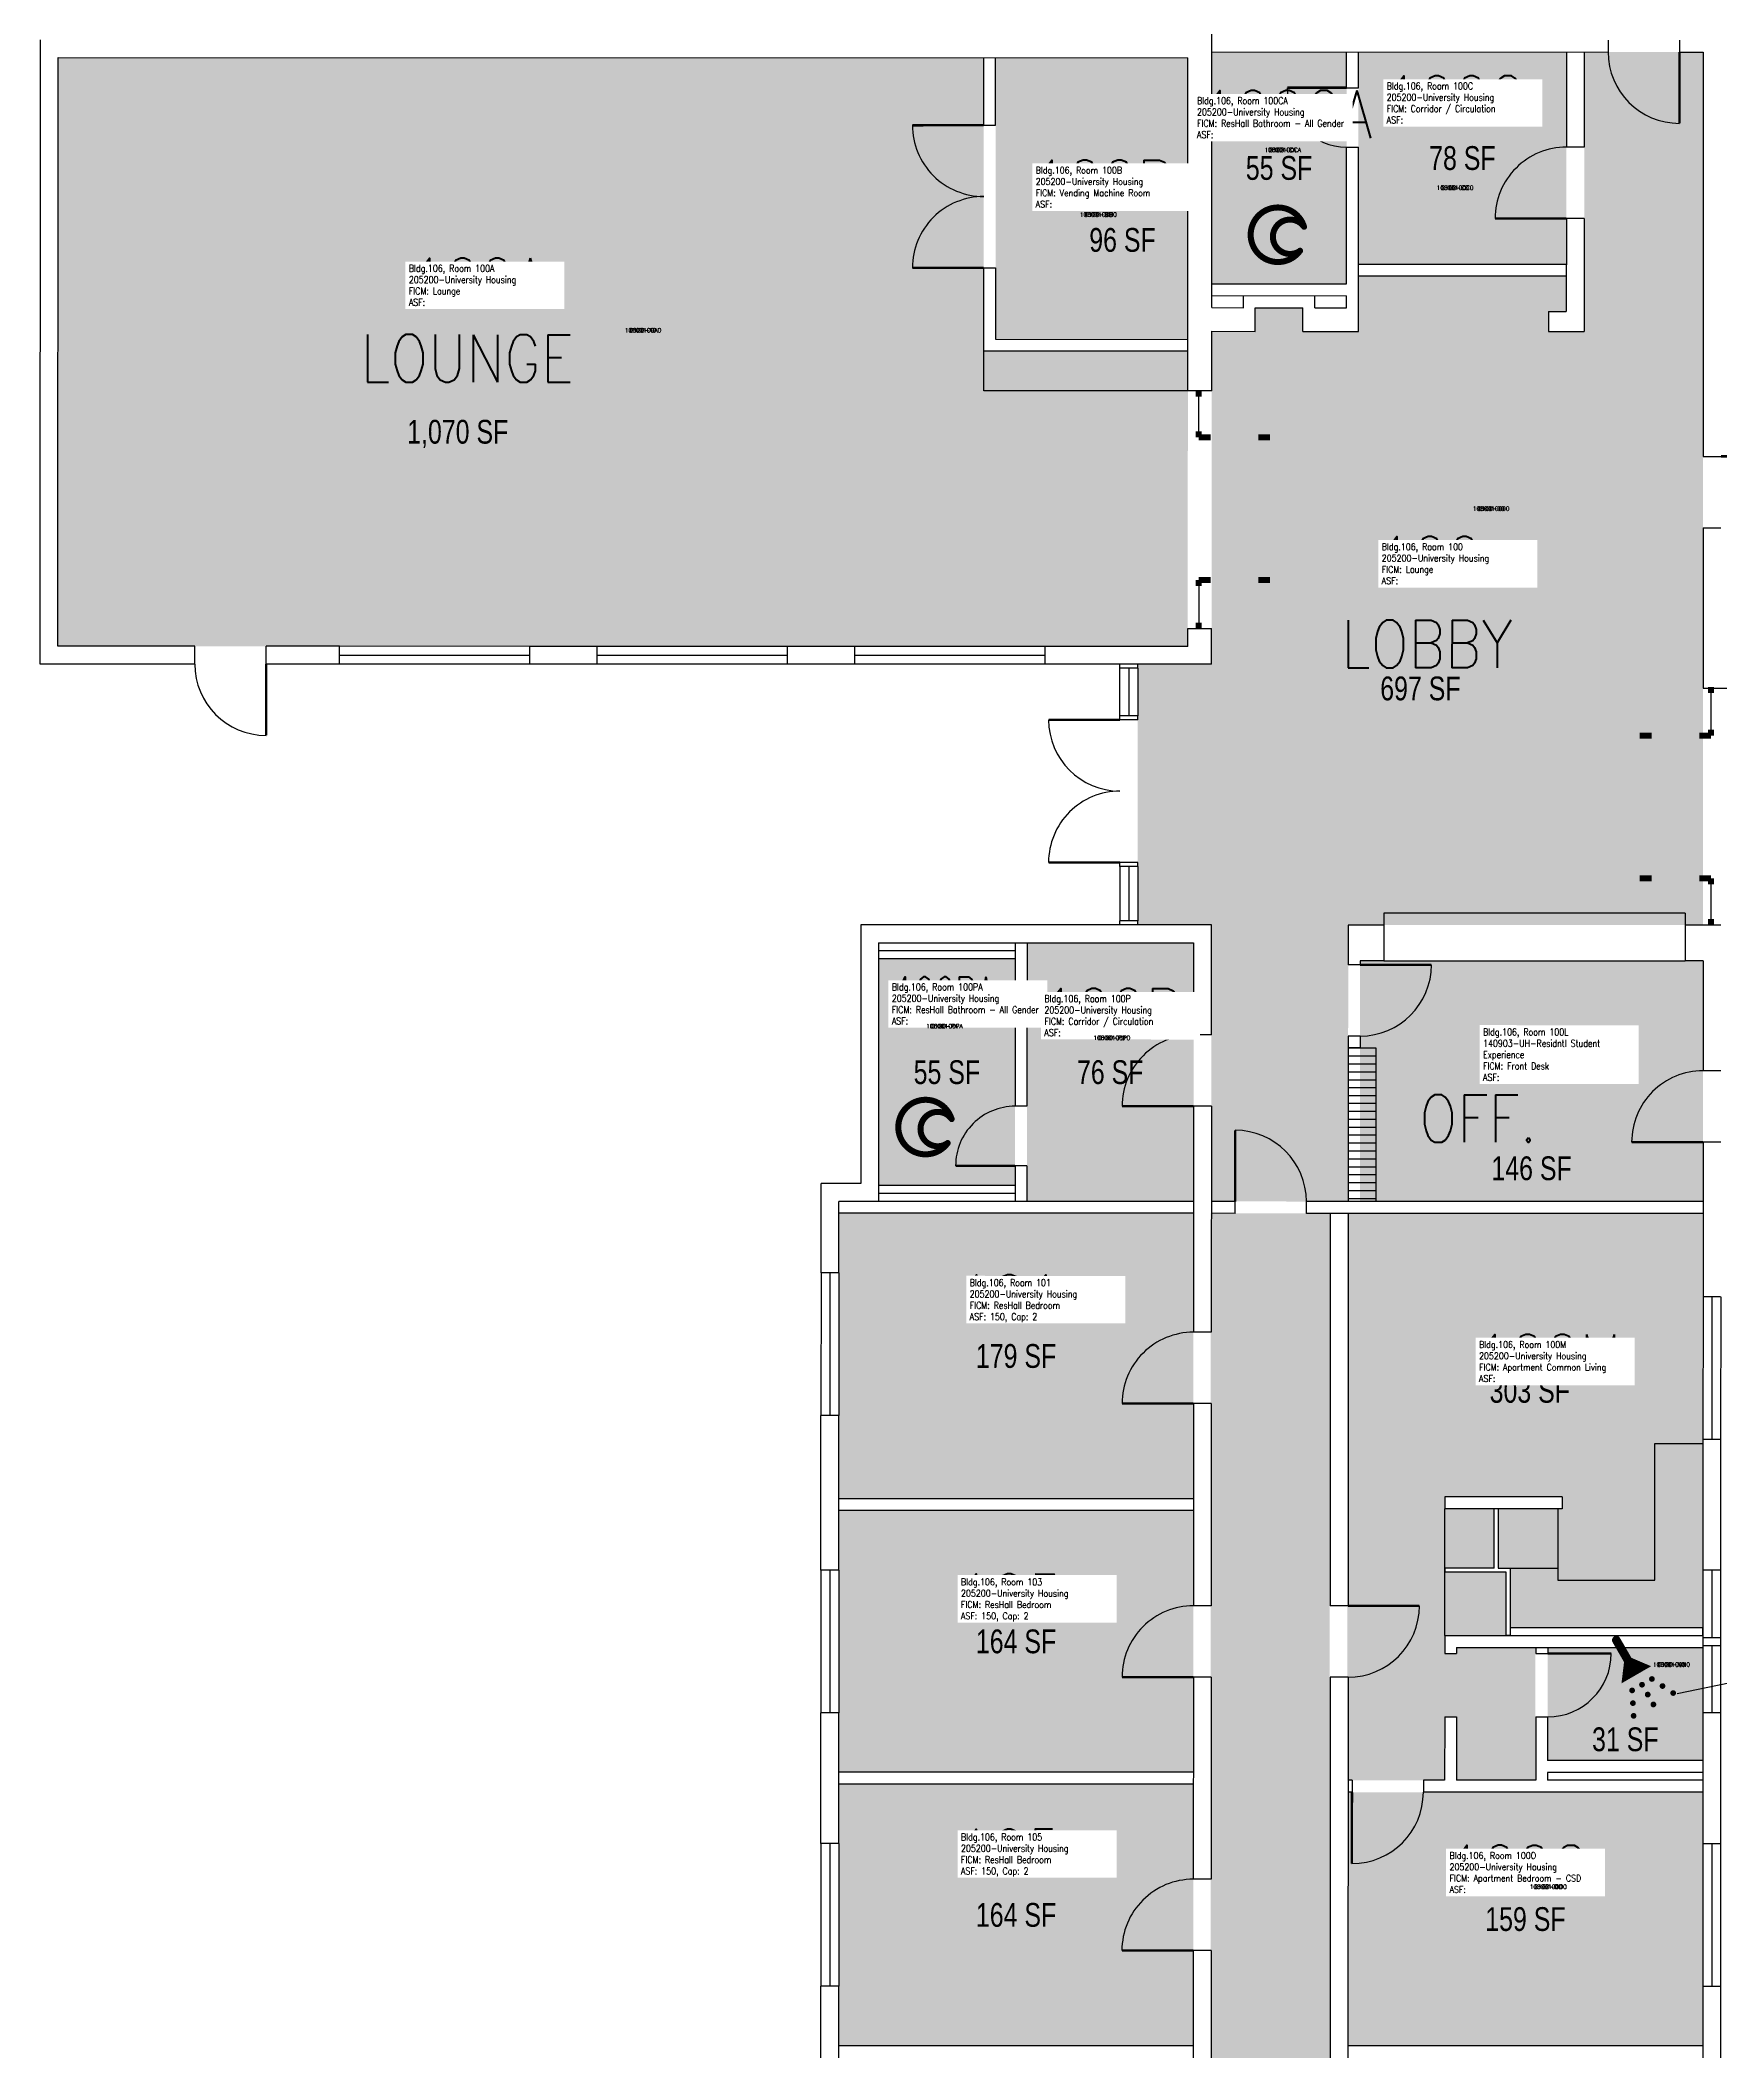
# Model space of a CAD drawing. Header units: inches. Extents: x -394 to 1225, y 0 to 3729.
# Drawn here: x -394 to 454, y 1076 to 2091 of the extents above; entities that cross this region are included whole.
import ezdxf
from ezdxf.enums import TextEntityAlignment as Align

# ---------------------------------------------------------------- set-up
doc = ezdxf.new("R2010")
doc.units = ezdxf.units.IN
doc.header["$LTSCALE"] = 0.25
doc.header["$MEASUREMENT"] = 0
doc.layers.get('0').update_dxf_attribs({"linetype": 'CONTINUOUS'})
for name, color, linetype in [('A-DOOR', 2, 'CONTINUOUS'), ('A-FLOR', 3, 'CONTINUOUS'), ('A-GLAZ', 1, 'CONTINUOUS'), ('A-GLAZ-SILL', 2, 'CONTINUOUS'), ('A-IDEN-ICON', 4, 'CONTINUOUS'), ('A-IDEN-RNUM', 7, 'CONTINUOUS'), ('A-IDEN-SNUM', 4, 'CONTINUOUS'), ('A-IDEN-TEXT', 4, 'CONTINUOUS'), ('A-IDEN-VNUM', 4, 'CONTINUOUS'), ('A-WALL', 5, 'CONTINUOUS'), ('AREA-TEXT', 3, 'CONTINUOUS'), ('Rooms-Category-Color', 7, 'CONTINUOUS'), ('Rooms-College-Color', 7, 'CONTINUOUS'), ('Rooms-Department-Color', 7, 'CONTINUOUS'), ('Rooms-Division-Color', 7, 'CONTINUOUS'), ('Rooms-Information', 7, 'CONTINUOUS')]:
    doc.layers.add(name, color=color, linetype=linetype)
doc.styles.add('AREA', font='arial.ttf', dxfattribs={"width": 0.75, "height": 12})
doc.styles.add('ROOMSNUMBER', font='SIMPLEX.shx', dxfattribs={"height": 0.18})
doc.styles.add('ROOMVNUMBER', font='simplex.shx', dxfattribs={"width": 0.85})

# ---------------------------------------------------------------- blocks, each defined once
blk = doc.blocks.new('Cpshower')
at = {"color": 0, "linetype": 'ByBlock'}
for points, const_width in [([(-0.0319, 0.0624, 1), (-0.0281, 0.0689, 1)], 0.0075), ([(0.0302, -0.0036, 1), (0.0345, -0.0011, 1)], 0.005), ([(-0.0045, -0.0236, 1), (-0.0002, -0.0211, 1)], 0.005), ([(0.0128, -0.0136, 1), (0.0172, -0.0111, 1)], 0.005), ([(0.0228, -0.0309, 1), (0.0272, -0.0284, 1)], 0.005), ([(0.0488, -0.0159, 1), (0.0531, -0.0134, 1)], 0.005), ([(0.0675, -0.0282, 1), (0.0718, -0.0257, 1)], 0.005), ([(-0.0031, -0.0459, 1), (0.0012, -0.0434, 1)], 0.005), ([(-0.0018, -0.0682, 1), (0.0025, -0.0657, 1)], 0.005), ([(0.0328, -0.0482, 1), (0.0372, -0.0457, 1)], 0.005)]:
    blk.add_lwpolyline(points, format="xyb", close=True, dxfattribs=dict(at, const_width=const_width))
at = {"color": 0, "linetype": 'ByBlock', "const_width": 0.015}
blk.add_lwpolyline([(-0.01, 0.031), (-0.03, 0.0656)], dxfattribs=at)
at = {"color": 0, "linetype": 'ByBlock'}
blk.add_lwpolyline([(-0.015, 0.0396, 0, 0.06, 0), (0.005, 0.005, 0.06, 0.06, 0)], format="xyseb", dxfattribs=at)
blk = doc.blocks.new('Cpbath')
at = {"color": 0, "linetype": 'ByBlock', "const_width": 0.0127}
for points in [[(0.0571, 0.0168, 0.861492), (-0.0551, 0, 1)], [(-0.0551, 0, 0.726902), (0.0487, -0.0337, 1)], [(0.0571, 0.0168, 0.729002), (-0.0084, -0.0042, 1)], [(-0.0084, -0.0042, 0.609468), (0.0487, -0.0337, 1)]]:
    blk.add_lwpolyline(points, format="xyb", dxfattribs=at)
at = {"color": 0, "linetype": 'ByBlock', "const_width": 0.00637}
for points in [[(0.0544, 0.0152, 1), (0.0599, 0.0184, 1)], [(0.0459, -0.0353, 1), (0.0515, -0.0321, 1)]]:
    blk.add_lwpolyline(points, format="xyb", close=True, dxfattribs=at)

msp = doc.modelspace()

# ---------------------------------------------------------------- hatches: boundary and pattern name
at = {"layer": 'Rooms-Category-Color', "true_color": 0x728ef3}
for points in [[(82.5, 1934), (82.5, 2082), (-384.5, 2082.1), (-384.6, 1785.1), (-242.6, 1785.1), (-146.6, 1785), (-112.6, 1785), (-16.6, 1785), (17.4, 1785), (113.4, 1785), (185.4, 1785), (185.5, 1933.9)], [(185.5, 2082), (88.5, 2082), (88.5, 1940), (185.5, 1939.9), (185.5, 1949)], [(445.5, 2084.9), (385.5, 2084.9), (385.5, 2000.9), (385.4, 1943.9), (367.4, 1943.9), (367.4, 1953.9), (376.4, 1953.9), (376.4, 1971.9), (271.5, 1971.9), (271.5, 1943.9), (243.5, 1943.9), (243.5, 1955.9), (219.5, 1955.9), (219.5, 1943.9), (197.5, 1944), (197.5, 1938), (197.4, 1776), (160.2, 1776), (160.2, 1644.5), (197.4, 1644.5), (197.4, 1553), (197.4, 1505), (257.3, 1504.9), (266.3, 1504.9), (266.4, 1644.4), (284.4, 1644.4), (445.4, 1644.4), (445.4, 1763.9), (445.4, 1880.9)], [(265.6, 2084.9), (197.5, 2085), (197.5, 1968), (265.5, 1967.9)], [(98.4, 1627.5), (29.4, 1627.5), (29.4, 1513), (98.3, 1513)], [(445.4, 1525.9), (445.4, 1597.9), (445.4, 1626.4), (272.4, 1626.4), (272.3, 1504.9), (445.4, 1504.9)], [(188.3, 1499), (9.4, 1499), (9.4, 1469), (9.3, 1397), (9.3, 1355), (188.3, 1355)], [(445, 1289.9), (445.1, 1456.9), (445.1, 1498.9), (266, 1498.9), (266, 1212.9), (314.8, 1212.9), (314.8, 1244.9), (320.8, 1244.9), (320.8, 1212.9), (360.8, 1212.9), (360.8, 1279.9), (320.8, 1279.9), (320.8, 1276.9), (314.8, 1276.9), (314.8, 1285.9), (345.8, 1285.9), (345.8, 1317.9), (314.8, 1317.9), (314.8, 1319.9), (339.8, 1319.9), (339.8, 1349.9), (314.9, 1349.9), (314.9, 1355.9), (374.1, 1355.9), (374.1, 1349.9), (341.9, 1349.9), (341.9, 1319.9), (347.8, 1319.9), (347.8, 1289.9)], [(188.3, 1349), (9.3, 1349), (9.3, 1319), (9.3, 1247), (9.3, 1217), (188.3, 1217)], [(445.3, 1279.9), (367.1, 1279.9), (367, 1222.9), (445.3, 1222.9), (445.3, 1246.9)], [(188.3, 1211), (9.3, 1211), (9.3, 1181), (9.3, 1109), (9.3, 1079), (188.2, 1079)], [(445.3, 1108.9), (445.3, 1180.9), (445.3, 1206.9), (266.3, 1206.9), (266.2, 1078.9), (445.3, 1078.9)]]:
    msp.add_hatch(color=171, dxfattribs=at).paths.add_polyline_path(points)
at = {"layer": 'Rooms-Category-Color', "true_color": 0xadadad}
for points in [[(376.5, 2084.9), (271.6, 2084.9), (271.5, 1977.9), (376.4, 1977.9)], [(188.4, 1635.5), (104.4, 1635.5), (104.3, 1505), (188.3, 1505)], [(257, 1498.9), (197, 1498.9), (197, 154.9), (197, 154.9), (197, 123.9), (257, 123.9), (257, 526.9), (269, 526.9), (269, 555.9), (257, 555.9), (257, 564.9), (266, 564.9), (266, 559.9), (305, 559.9), (305, 589.9), (266, 589.9), (266, 587.9), (257, 587.9), (257, 595.9), (266, 595.9), (266, 593.9), (305, 593.9), (305, 626), (266, 626), (266, 617.9), (257, 617.9)]]:
    msp.add_hatch(color=253, dxfattribs=at).paths.add_polyline_path(points)
at = {"layer": 'Rooms-College-Color', "true_color": 0xadadad}
for points in [[(82.5, 1934), (82.5, 2082), (-384.5, 2082.1), (-384.6, 1785.1), (-242.6, 1785.1), (-146.6, 1785), (-112.6, 1785), (-16.6, 1785), (17.4, 1785), (113.4, 1785), (185.4, 1785), (185.5, 1933.9)], [(185.5, 2082), (88.5, 2082), (88.5, 1940), (185.5, 1939.9), (185.5, 1949)], [(445.5, 2084.9), (385.5, 2084.9), (385.5, 2000.9), (385.4, 1943.9), (367.4, 1943.9), (367.4, 1953.9), (376.4, 1953.9), (376.4, 1971.9), (271.5, 1971.9), (271.5, 1943.9), (243.5, 1943.9), (243.5, 1955.9), (219.5, 1955.9), (219.5, 1943.9), (197.5, 1944), (197.5, 1938), (197.4, 1776), (160.2, 1776), (160.2, 1644.5), (197.4, 1644.5), (197.4, 1553), (197.4, 1505), (257.3, 1504.9), (266.3, 1504.9), (266.4, 1644.4), (284.4, 1644.4), (445.4, 1644.4), (445.4, 1763.9), (445.4, 1880.9)], [(265.6, 2084.9), (197.5, 2085), (197.5, 1968), (265.5, 1967.9)], [(376.5, 2084.9), (271.6, 2084.9), (271.5, 1977.9), (376.4, 1977.9)], [(188.4, 1635.5), (104.4, 1635.5), (104.3, 1505), (188.3, 1505)], [(98.4, 1627.5), (29.4, 1627.5), (29.4, 1513), (98.3, 1513)], [(445.4, 1525.9), (445.4, 1597.9), (445.4, 1626.4), (272.4, 1626.4), (272.3, 1504.9), (445.4, 1504.9)], [(188.3, 1499), (9.4, 1499), (9.4, 1469), (9.3, 1397), (9.3, 1355), (188.3, 1355)], [(257, 1498.9), (197, 1498.9), (197, 154.9), (197, 154.9), (197, 123.9), (257, 123.9), (257, 526.9), (269, 526.9), (269, 555.9), (257, 555.9), (257, 564.9), (266, 564.9), (266, 559.9), (305, 559.9), (305, 589.9), (266, 589.9), (266, 587.9), (257, 587.9), (257, 595.9), (266, 595.9), (266, 593.9), (305, 593.9), (305, 626), (266, 626), (266, 617.9), (257, 617.9)], [(445, 1289.9), (445.1, 1456.9), (445.1, 1498.9), (266, 1498.9), (266, 1212.9), (314.8, 1212.9), (314.8, 1244.9), (320.8, 1244.9), (320.8, 1212.9), (360.8, 1212.9), (360.8, 1279.9), (320.8, 1279.9), (320.8, 1276.9), (314.8, 1276.9), (314.8, 1285.9), (345.8, 1285.9), (345.8, 1317.9), (314.8, 1317.9), (314.8, 1319.9), (339.8, 1319.9), (339.8, 1349.9), (314.9, 1349.9), (314.9, 1355.9), (374.1, 1355.9), (374.1, 1349.9), (341.9, 1349.9), (341.9, 1319.9), (347.8, 1319.9), (347.8, 1289.9)], [(188.3, 1349), (9.3, 1349), (9.3, 1319), (9.3, 1247), (9.3, 1217), (188.3, 1217)], [(445.3, 1279.9), (367.1, 1279.9), (367, 1222.9), (445.3, 1222.9), (445.3, 1246.9)], [(188.3, 1211), (9.3, 1211), (9.3, 1181), (9.3, 1109), (9.3, 1079), (188.2, 1079)], [(445.3, 1108.9), (445.3, 1180.9), (445.3, 1206.9), (266.3, 1206.9), (266.2, 1078.9), (445.3, 1078.9)]]:
    msp.add_hatch(color=253, dxfattribs=at).paths.add_polyline_path(points)
at = {"layer": 'Rooms-Department-Color', "true_color": 0x604aed}
for points in [[(82.5, 1934), (82.5, 2082), (-384.5, 2082.1), (-384.6, 1785.1), (-242.6, 1785.1), (-146.6, 1785), (-112.6, 1785), (-16.6, 1785), (17.4, 1785), (113.4, 1785), (185.4, 1785), (185.5, 1933.9)], [(185.5, 2082), (88.5, 2082), (88.5, 1940), (185.5, 1939.9), (185.5, 1949)], [(445.5, 2084.9), (385.5, 2084.9), (385.5, 2000.9), (385.4, 1943.9), (367.4, 1943.9), (367.4, 1953.9), (376.4, 1953.9), (376.4, 1971.9), (271.5, 1971.9), (271.5, 1943.9), (243.5, 1943.9), (243.5, 1955.9), (219.5, 1955.9), (219.5, 1943.9), (197.5, 1944), (197.5, 1938), (197.4, 1776), (160.2, 1776), (160.2, 1644.5), (197.4, 1644.5), (197.4, 1553), (197.4, 1505), (257.3, 1504.9), (266.3, 1504.9), (266.4, 1644.4), (284.4, 1644.4), (445.4, 1644.4), (445.4, 1763.9), (445.4, 1880.9)], [(265.6, 2084.9), (197.5, 2085), (197.5, 1968), (265.5, 1967.9)], [(98.4, 1627.5), (29.4, 1627.5), (29.4, 1513), (98.3, 1513)], [(445.4, 1525.9), (445.4, 1597.9), (445.4, 1626.4), (272.4, 1626.4), (272.3, 1504.9), (445.4, 1504.9)], [(188.3, 1499), (9.4, 1499), (9.4, 1469), (9.3, 1397), (9.3, 1355), (188.3, 1355)], [(445, 1289.9), (445.1, 1456.9), (445.1, 1498.9), (266, 1498.9), (266, 1212.9), (314.8, 1212.9), (314.8, 1244.9), (320.8, 1244.9), (320.8, 1212.9), (360.8, 1212.9), (360.8, 1279.9), (320.8, 1279.9), (320.8, 1276.9), (314.8, 1276.9), (314.8, 1285.9), (345.8, 1285.9), (345.8, 1317.9), (314.8, 1317.9), (314.8, 1319.9), (339.8, 1319.9), (339.8, 1349.9), (314.9, 1349.9), (314.9, 1355.9), (374.1, 1355.9), (374.1, 1349.9), (341.9, 1349.9), (341.9, 1319.9), (347.8, 1319.9), (347.8, 1289.9)], [(188.3, 1349), (9.3, 1349), (9.3, 1319), (9.3, 1247), (9.3, 1217), (188.3, 1217)], [(445.3, 1279.9), (367.1, 1279.9), (367, 1222.9), (445.3, 1222.9), (445.3, 1246.9)], [(188.3, 1211), (9.3, 1211), (9.3, 1181), (9.3, 1109), (9.3, 1079), (188.2, 1079)], [(445.3, 1108.9), (445.3, 1180.9), (445.3, 1206.9), (266.3, 1206.9), (266.2, 1078.9), (445.3, 1078.9)]]:
    msp.add_hatch(color=173, dxfattribs=at).paths.add_polyline_path(points)
at = {"layer": 'Rooms-Department-Color', "true_color": 0xacacac}
for points in [[(376.5, 2084.9), (271.6, 2084.9), (271.5, 1977.9), (376.4, 1977.9)], [(188.4, 1635.5), (104.4, 1635.5), (104.3, 1505), (188.3, 1505)], [(257, 1498.9), (197, 1498.9), (197, 154.9), (197, 154.9), (197, 123.9), (257, 123.9), (257, 526.9), (269, 526.9), (269, 555.9), (257, 555.9), (257, 564.9), (266, 564.9), (266, 559.9), (305, 559.9), (305, 589.9), (266, 589.9), (266, 587.9), (257, 587.9), (257, 595.9), (266, 595.9), (266, 593.9), (305, 593.9), (305, 626), (266, 626), (266, 617.9), (257, 617.9)]]:
    msp.add_hatch(color=253, dxfattribs=at).paths.add_polyline_path(points)
at = {"layer": 'Rooms-Division-Color', "true_color": 0x604aed}
for points in [[(82.5, 1934), (82.5, 2082), (-384.5, 2082.1), (-384.6, 1785.1), (-242.6, 1785.1), (-146.6, 1785), (-112.6, 1785), (-16.6, 1785), (17.4, 1785), (113.4, 1785), (185.4, 1785), (185.5, 1933.9)], [(185.5, 2082), (88.5, 2082), (88.5, 1940), (185.5, 1939.9), (185.5, 1949)], [(445.5, 2084.9), (385.5, 2084.9), (385.5, 2000.9), (385.4, 1943.9), (367.4, 1943.9), (367.4, 1953.9), (376.4, 1953.9), (376.4, 1971.9), (271.5, 1971.9), (271.5, 1943.9), (243.5, 1943.9), (243.5, 1955.9), (219.5, 1955.9), (219.5, 1943.9), (197.5, 1944), (197.5, 1938), (197.4, 1776), (160.2, 1776), (160.2, 1644.5), (197.4, 1644.5), (197.4, 1553), (197.4, 1505), (257.3, 1504.9), (266.3, 1504.9), (266.4, 1644.4), (284.4, 1644.4), (445.4, 1644.4), (445.4, 1763.9), (445.4, 1880.9)], [(265.6, 2084.9), (197.5, 2085), (197.5, 1968), (265.5, 1967.9)], [(98.4, 1627.5), (29.4, 1627.5), (29.4, 1513), (98.3, 1513)], [(445.4, 1525.9), (445.4, 1597.9), (445.4, 1626.4), (272.4, 1626.4), (272.3, 1504.9), (445.4, 1504.9)], [(188.3, 1499), (9.4, 1499), (9.4, 1469), (9.3, 1397), (9.3, 1355), (188.3, 1355)], [(445, 1289.9), (445.1, 1456.9), (445.1, 1498.9), (266, 1498.9), (266, 1212.9), (314.8, 1212.9), (314.8, 1244.9), (320.8, 1244.9), (320.8, 1212.9), (360.8, 1212.9), (360.8, 1279.9), (320.8, 1279.9), (320.8, 1276.9), (314.8, 1276.9), (314.8, 1285.9), (345.8, 1285.9), (345.8, 1317.9), (314.8, 1317.9), (314.8, 1319.9), (339.8, 1319.9), (339.8, 1349.9), (314.9, 1349.9), (314.9, 1355.9), (374.1, 1355.9), (374.1, 1349.9), (341.9, 1349.9), (341.9, 1319.9), (347.8, 1319.9), (347.8, 1289.9)], [(188.3, 1349), (9.3, 1349), (9.3, 1319), (9.3, 1247), (9.3, 1217), (188.3, 1217)], [(445.3, 1279.9), (367.1, 1279.9), (367, 1222.9), (445.3, 1222.9), (445.3, 1246.9)], [(188.3, 1211), (9.3, 1211), (9.3, 1181), (9.3, 1109), (9.3, 1079), (188.2, 1079)], [(445.3, 1108.9), (445.3, 1180.9), (445.3, 1206.9), (266.3, 1206.9), (266.2, 1078.9), (445.3, 1078.9)]]:
    msp.add_hatch(color=173, dxfattribs=at).paths.add_polyline_path(points)
at = {"layer": 'Rooms-Division-Color', "true_color": 0xadadad}
for points in [[(376.5, 2084.9), (271.6, 2084.9), (271.5, 1977.9), (376.4, 1977.9)], [(188.4, 1635.5), (104.4, 1635.5), (104.3, 1505), (188.3, 1505)], [(257, 1498.9), (197, 1498.9), (197, 154.9), (197, 154.9), (197, 123.9), (257, 123.9), (257, 526.9), (269, 526.9), (269, 555.9), (257, 555.9), (257, 564.9), (266, 564.9), (266, 559.9), (305, 559.9), (305, 589.9), (266, 589.9), (266, 587.9), (257, 587.9), (257, 595.9), (266, 595.9), (266, 593.9), (305, 593.9), (305, 626), (266, 626), (266, 617.9), (257, 617.9)]]:
    msp.add_hatch(color=253, dxfattribs=at).paths.add_polyline_path(points)

# ---------------------------------------------------------------- linework, layer by layer
at = {"layer": 'A-DOOR'}
for points, const_width in [([(433.5, 2084.9), (433.5, 2048.9)], 1.2), ([(265.6, 2066.9), (235.6, 2066.9)], 1.2), ([(82.5, 2048), (46.5, 2047.9)], 1.2), ([(376.5, 2000.9), (340.5, 2000.9)], 1.2), ([(82.5, 1976), (46.5, 1976)], 1.2), ([(191, 1914), (191, 1911)], 3), ([(191, 1890.5), (191, 1893.5)], 3), ([(454.4, 1880.9), (490.4, 1880.9)], 1.2), ([(191, 1818.5), (191, 1815.5)], 3), ([(191, 1794), (191, 1797)], 3), ([(-279.6, 1776.1), (-279.6, 1740.1)], 1.2), ([(449.5, 1764.5), (449.5, 1761.5)], 3), ([(151.2, 1748), (115.2, 1748)], 1.2), ([(449.5, 1740), (449.5, 1743)], 3), ([(151.2, 1676), (115.2, 1676)], 1.2), ([(449.5, 1665), (449.5, 1668)], 3), ([(449.5, 1644.5), (449.5, 1647.5)], 3), ([(272.4, 1624.4), (308.4, 1624.4)], 1.2), ([(188.3, 1553), (152.3, 1553)], 1.2), ([(209.3, 1504.9), (209.3, 1540.9)], 1.2), ([(445.4, 1534.9), (409.4, 1534.9)], 1.2), ([(98.3, 1523), (68.3, 1523)], 1.2), ([(188.3, 1403), (152.3, 1403)], 1.2), ([(266.3, 1300.9), (302.3, 1300.9)], 1.2), ([(367.1, 1276.9), (399.1, 1276.9)], 1.2), ([(188.3, 1265), (152.3, 1265)], 1.2), ([(268.3, 1206.9), (268.2, 1170.9)], 1.2), ([(188.2, 1127), (152.2, 1127)], 1.2)]:
    msp.add_lwpolyline(points, dxfattribs=dict(at, const_width=const_width))
for points in [[(191, 1890.5, 3, 3, 0), (197, 1890.5, 0, 0, 0), (221, 1890.5, 3, 3, 0), (227, 1890.5, 0, 0, -0.414214), (191, 1854.5, 0, 0, -1.337225)], [(191, 1818.5, 3, 3, 0), (197, 1818.5, 0, 0, 0), (221, 1818.5, 3, 3, 0), (227, 1818.5, 0, 0, 0.414214), (191, 1854.5, 0, 0, 1.337225)], [(449.5, 1740, 3, 3, 0), (443.5, 1740, 0, 0, 0), (419.5, 1740, 3, 3, 0), (413.5, 1740, 0, 0, 0.414214), (449.5, 1704, 0, 0, 1.337225)], [(449.5, 1668, 3, 3, 0), (443.5, 1668, 0, 0, 0), (419.5, 1668, 3, 3, 0), (413.5, 1668, 0, 0, -0.414214), (449.5, 1704, 0, 0, -1.337225)]]:
    msp.add_lwpolyline(points, format="xyseb", dxfattribs=at)
for centre, radius, start, end in [((433.5, 2084.9), 36, 179.9858, 269.9858), ((265.6, 2066.9), 30, 179.9858, 269.9858), ((82.5, 2048), 36, 180.0142, 270.0142), ((376.5, 2000.9), 36, 89.9858, 179.9858), ((82.5, 1976), 36, 89.9858, 179.9858), ((-279.6, 1776.1), 36, 179.9858, 269.9858), ((151.2, 1748), 36, 179.9858, 269.9858), ((151.2, 1676), 36, 89.9858, 179.9858), ((272.4, 1624.4), 36, 269.9858, 359.9858), ((188.3, 1553), 36, 89.9858, 179.9858), ((445.4, 1534.9), 36, 89.9858, 179.9858), ((98.3, 1523), 30, 89.9858, 179.9858), ((209.3, 1504.9), 36, 359.9858, 89.9858), ((188.3, 1403), 36, 89.9858, 179.9858), ((188.3, 1265), 36, 89.9858, 179.9858), ((266.3, 1300.9), 36, 269.9858, 359.9858), ((367.1, 1276.9), 32, 269.9858, 359.9858), ((268.3, 1206.9), 36, 269.9858, 359.9858), ((188.2, 1127), 36, 89.9858, 179.9858)]:
    msp.add_arc(centre, radius, start, end, dxfattribs=at)
at = {"layer": 'A-FLOR'}
for p, q in [((82.5, 1914), (82.5, 1934)), ((185.5, 1914), (82.5, 1914)), ((284.4, 1650.4), (284.4, 1644.4)), ((436.4, 1650.4), (284.4, 1650.4)), ((436.4, 1650.4), (436.4, 1644.4)), ((284.4, 1626.4), (436.4, 1626.4)), ((266.3, 1582.4), (266.3, 1504.9)), ((266.3, 1574.4), (280.4, 1574.4)), ((266.3, 1582.4), (280.4, 1582.4)), ((266.3, 1578.4), (280.4, 1578.4)), ((280.4, 1582.4), (280.3, 1504.9)), ((266.3, 1570.4), (280.3, 1570.4)), ((266.3, 1566.4), (280.3, 1566.4)), ((266.3, 1562.5), (280.3, 1562.4)), ((266.3, 1558.5), (280.3, 1558.5)), ((266.3, 1554.5), (280.3, 1554.5)), ((266.3, 1550.5), (280.3, 1550.5)), ((266.3, 1546.5), (280.3, 1546.5)), ((266.3, 1542.5), (280.3, 1542.5)), ((266.3, 1538.5), (280.3, 1538.5)), ((266.3, 1534.5), (280.3, 1534.5)), ((266.3, 1530.5), (280.3, 1530.5)), ((266.3, 1526.5), (280.3, 1526.5)), ((266.3, 1522.5), (280.3, 1522.5)), ((266.3, 1518.5), (280.3, 1518.5)), ((266.3, 1514.5), (280.3, 1514.5)), ((266.3, 1510.5), (280.3, 1510.5)), ((266.3, 1506.5), (280.3, 1506.5)), ((421.1, 1313.9), (421.1, 1382.9)), ((421.1, 1382.9), (445.3, 1382.9)), ((315.1, 1285.9), (315.1, 1349.9)), ((342.1, 1349.9), (342.1, 1319.9)), ((372.1, 1349.9), (372.1, 1313.9)), ((348.1, 1319.9), (372.1, 1319.9)), ((372.1, 1313.9), (421.1, 1313.9))]:
    msp.add_line(p, q, dxfattribs=at)
at = {"layer": 'A-GLAZ'}
for p, q in [((191, 1893.5), (191, 1911)), ((191, 1815.5), (191, 1797)), ((-242.6, 1780.6), (-146.6, 1780.5)), ((-112.6, 1780.5), (-16.6, 1780.5)), ((17.4, 1780.5), (113.4, 1780.5)), ((155.7, 1774), (155.7, 1750)), ((449.5, 1743), (449.5, 1761.5)), ((155.7, 1673.9), (155.7, 1646.5)), ((449.5, 1647.5), (449.5, 1666)), ((4.9, 1469), (4.8, 1397)), ((449.9, 1456.9), (449.8, 1384.9)), ((4.8, 1319), (4.8, 1247)), ((449.8, 1318.9), (449.8, 1284.9)), ((449.8, 1280.9), (449.8, 1246.9)), ((4.8, 1181), (4.8, 1109)), ((449.8, 1180.9), (449.8, 1108.9))]:
    msp.add_line(p, q, dxfattribs=at)
at = {"layer": 'A-GLAZ-SILL'}
for p, q in [((-146.6, 1785), (-242.6, 1785.1)), ((-16.6, 1785), (-112.6, 1785)), ((113.4, 1785), (17.4, 1785)), ((-146.6, 1776), (-242.6, 1776.1)), ((-16.6, 1776), (-112.6, 1776)), ((113.4, 1776), (17.4, 1776)), ((151.2, 1750), (151.2, 1774)), ((160.2, 1774), (160.2, 1750)), ((151.2, 1674), (151.2, 1646.5)), ((160.2, 1673.9), (160.2, 1646.5)), ((0.4, 1469), (0.3, 1397)), ((9.4, 1469), (9.3, 1397)), ((445.4, 1456.9), (445.3, 1384.9)), ((454.4, 1456.9), (454.3, 1384.9)), ((0.3, 1319), (0.3, 1247)), ((9.3, 1319), (9.3, 1247)), ((445.3, 1318.9), (445.3, 1285.9)), ((454.3, 1318.9), (454.3, 1284.9)), ((445.3, 1279.9), (445.3, 1246.9)), ((454.3, 1280.9), (454.3, 1246.9)), ((0.3, 1181), (0.3, 1109)), ((9.3, 1181), (9.3, 1109)), ((445.3, 1180.9), (445.3, 1108.9)), ((454.3, 1180.9), (454.3, 1108.9))]:
    msp.add_line(p, q, dxfattribs=at)
at = {"layer": 'A-IDEN-ICON'}
msp.add_line((464.1, 1263.1), (432.4, 1256.6), dxfattribs=at)
at = {"layer": 'A-WALL'}
for p, q in [((197.5, 1956), (197.5, 2122)), ((-393.6, 1776.1), (-393.5, 2091.1)), ((397.5, 2090.9), (397.5, 2084.9)), ((433.5, 2090.9), (433.5, 2084.9)), ((-384.6, 1785.1), (-384.5, 2082.1)), ((-384.5, 2082.1), (185.5, 2082)), ((82.5, 2048), (82.5, 2082)), ((88.5, 2048), (88.5, 2082)), ((185.5, 1914), (185.5, 2082)), ((197.5, 2085), (397.5, 2084.9)), ((265.6, 2066.9), (265.6, 2084.9)), ((271.6, 2066.9), (271.6, 2084.9)), ((376.5, 2084.9), (376.5, 2036.9)), ((385.5, 2084.9), (385.5, 2036.9)), ((433.5, 2084.9), (445.5, 2084.9)), ((445.5, 2084.9), (445.4, 1880.9)), ((265.6, 2066.9), (271.6, 2066.9)), ((82.5, 2048), (88.5, 2048)), ((265.5, 1967.9), (265.5, 2036.9)), ((265.5, 2036.9), (271.5, 2036.9)), ((271.5, 1943.9), (271.5, 2036.9)), ((385.5, 2036.9), (376.5, 2036.9)), ((376.5, 2000.9), (376.4, 1953.9)), ((385.5, 2000.9), (376.5, 2000.9)), ((385.5, 2000.9), (385.4, 1943.9)), ((82.5, 1934), (82.5, 1976)), ((82.5, 1976), (88.5, 1976)), ((88.5, 1976), (88.5, 1940)), ((271.5, 1977.9), (376.4, 1977.9)), ((271.5, 1971.9), (376.4, 1971.9)), ((197.5, 1968), (265.5, 1967.9)), ((197.5, 1962), (265.5, 1961.9)), ((213.5, 1955.9), (213.5, 1961.9)), ((249.5, 1955.9), (249.5, 1961.9)), ((265.5, 1955.9), (265.5, 1961.9)), ((197.5, 1956), (213.5, 1955.9)), ((219.5, 1943.9), (219.5, 1955.9)), ((219.5, 1955.9), (243.5, 1955.9)), ((243.5, 1943.9), (243.5, 1955.9)), ((249.5, 1955.9), (265.5, 1955.9)), ((367.4, 1953.9), (376.4, 1953.9)), ((367.4, 1953.9), (367.4, 1943.9)), ((88.5, 1940), (185.5, 1939.9)), ((197.5, 1944), (219.5, 1943.9)), ((197.5, 1914), (197.5, 1944)), ((243.5, 1943.9), (271.5, 1943.9)), ((367.4, 1943.9), (385.4, 1943.9)), ((185.5, 1934), (82.5, 1934)), ((197.5, 1914), (185.5, 1914)), ((445.4, 1880.9), (454.4, 1880.9)), ((445.4, 1844.9), (454.4, 1844.9)), ((445.4, 1844.9), (445.4, 1763.9)), ((185.4, 1794), (197.4, 1794)), ((185.4, 1785), (185.4, 1794)), ((197.4, 1776), (197.4, 1794)), ((-315.6, 1776.1), (-393.6, 1776.1)), ((-315.6, 1785.1), (-384.6, 1785.1)), ((-315.6, 1776.1), (-315.6, 1785.1)), ((-279.6, 1776.1), (-279.6, 1785.1)), ((-242.6, 1785.1), (-279.6, 1785.1)), ((-242.6, 1776.1), (-242.6, 1785.1)), ((-146.6, 1776), (-146.6, 1785)), ((-112.6, 1785), (-146.6, 1785)), ((-112.6, 1776), (-112.6, 1785)), ((-16.6, 1776), (-16.6, 1785)), ((17.4, 1785), (-16.6, 1785)), ((17.4, 1776), (17.4, 1785)), ((185.4, 1785), (113.4, 1785)), ((113.4, 1776), (113.4, 1785)), ((-242.6, 1776.1), (-279.6, 1776.1)), ((-112.6, 1776), (-146.6, 1776)), ((17.4, 1776), (-16.6, 1776)), ((197.4, 1776), (113.4, 1776)), ((151.2, 1774), (151.2, 1776)), ((160.2, 1774), (151.2, 1774)), ((160.2, 1774), (160.2, 1776)), ((445.4, 1763.9), (654.4, 1763.8)), ((160.2, 1750), (151.2, 1750)), ((151.2, 1748), (151.2, 1750)), ((160.2, 1748), (151.2, 1748)), ((160.2, 1748), (160.2, 1750)), ((160.2, 1676), (151.2, 1676)), ((151.2, 1674), (151.2, 1676)), ((160.2, 1673.9), (160.2, 1676)), ((160.2, 1673.9), (151.2, 1674)), ((20.4, 1644.5), (20.4, 1514)), ((197.4, 1644.5), (20.4, 1644.5)), ((151.2, 1644.5), (151.2, 1646.5)), ((160.2, 1646.5), (151.2, 1646.5)), ((160.2, 1644.5), (160.2, 1646.5)), ((197.4, 1589), (197.4, 1644.5)), ((266.4, 1644.4), (266.4, 1624.4)), ((284.4, 1644.4), (266.4, 1644.4)), ((284.4, 1644.4), (284.4, 1626.4)), ((454.4, 1644.4), (436.4, 1644.4)), ((436.4, 1644.4), (436.4, 1626.4)), ((29.4, 1635.5), (188.4, 1635.5)), ((29.4, 1635.5), (29.4, 1505)), ((98.4, 1635.5), (98.3, 1553)), ((104.4, 1635.5), (104.3, 1553)), ((188.4, 1635.5), (188.4, 1589)), ((29.4, 1631.5), (98.4, 1631.5)), ((29.4, 1627.5), (98.4, 1627.5)), ((272.4, 1624.4), (266.4, 1624.4)), ((284.4, 1626.4), (272.4, 1626.4)), ((272.4, 1626.4), (272.4, 1624.4)), ((445.4, 1626.4), (436.4, 1626.4)), ((445.4, 1626.4), (445.4, 1570.9)), ((197.4, 1589), (188.4, 1589)), ((272.4, 1588.4), (266.4, 1588.4)), ((266.4, 1588.4), (266.3, 1582.4)), ((272.4, 1588.4), (272.4, 1582.4)), ((272.4, 1582.4), (266.3, 1582.4)), ((454.4, 1570.9), (445.4, 1570.9)), ((104.3, 1553), (98.3, 1553)), ((188.3, 1553), (188.3, 1439)), ((197.4, 1553), (188.3, 1553)), ((197.4, 1553), (197.3, 1439)), ((454.4, 1534.9), (445.4, 1534.9)), ((445.4, 1534.9), (445.4, 1456.9)), ((104.3, 1523), (98.3, 1523)), ((98.3, 1523), (98.3, 1505)), ((104.3, 1523), (104.3, 1505)), ((0.4, 1469), (0.4, 1514)), ((20.4, 1514), (0.4, 1514)), ((98.3, 1513), (29.4, 1513)), ((9.4, 1469), (9.4, 1505)), ((29.4, 1505), (9.4, 1505)), ((188.3, 1505), (9.4, 1505)), ((98.3, 1509), (29.4, 1509)), ((209.3, 1504.9), (197.3, 1505)), ((209.3, 1498.9), (209.3, 1504.9)), ((257.3, 1504.9), (245.3, 1504.9)), ((245.3, 1498.9), (245.3, 1504.9)), ((445.4, 1504.9), (257.3, 1504.9)), ((188.3, 1499), (9.4, 1499)), ((209.3, 1498.9), (197.3, 1499)), ((257.3, 1498.9), (245.3, 1498.9)), ((257.3, 1498.9), (257.3, 1300.9)), ((445.4, 1498.9), (257.3, 1498.9)), ((266.3, 1498.9), (266.3, 1300.9)), ((9.4, 1469), (0.4, 1469)), ((454.3, 1456.9), (445.4, 1456.9)), ((197.3, 1439), (188.3, 1439)), ((197.3, 1403), (188.3, 1403)), ((188.3, 1403), (188.3, 1301)), ((197.3, 1403), (197.3, 1301)), ((0.3, 1319), (0.3, 1397)), ((9.3, 1397), (0.3, 1397)), ((9.3, 1319), (9.3, 1397)), ((454.3, 1384.9), (445.3, 1384.9)), ((445.3, 1384.9), (445.3, 1318.9)), ((454.3, 1384.9), (454.3, 1318.9)), ((188.3, 1355), (9.3, 1355)), ((374.3, 1355.9), (315.1, 1355.9)), ((315.1, 1355.9), (315.1, 1349.9)), ((374.3, 1349.9), (315.1, 1349.9)), ((340.1, 1319.9), (340.1, 1349.9)), ((342.1, 1349.9), (342.1, 1319.9)), ((374.3, 1355.9), (374.3, 1349.9)), ((188.3, 1349), (9.3, 1349)), ((340.1, 1319.9), (315.1, 1319.9)), ((315.1, 1319.9), (315.1, 1317.9)), ((342.1, 1319.9), (348.1, 1319.9)), ((348.1, 1319.9), (348.1, 1285.9)), ((9.3, 1319), (0.3, 1319)), ((346.1, 1317.9), (315.1, 1317.9)), ((346.1, 1285.9), (346.1, 1317.9)), ((454.3, 1318.9), (445.3, 1318.9)), ((197.3, 1301), (188.3, 1301)), ((266.3, 1300.9), (257.3, 1300.9)), ((445.3, 1289.9), (348.1, 1289.9)), ((445.3, 1285.9), (445.3, 1289.9)), ((315.1, 1285.9), (445.3, 1285.9)), ((315.1, 1285.9), (315.1, 1276.9)), ((321.1, 1279.9), (321.1, 1276.9)), ((321.1, 1279.9), (445.3, 1279.9)), ((348.1, 1285.9), (346.1, 1285.9)), ((361.1, 1279.9), (361.1, 1276.9)), ((367.1, 1279.9), (367.1, 1276.9)), ((445.3, 1285.9), (445.3, 1279.9)), ((445.3, 1284.9), (454.3, 1284.9)), ((445.3, 1280.9), (454.3, 1280.9)), ((454.3, 1284.9), (454.3, 1280.9)), ((315.1, 1276.9), (321.1, 1276.9)), ((361.1, 1276.9), (367.1, 1276.9)), ((188.3, 1265), (188.2, 1163)), ((197.3, 1265), (188.3, 1265)), ((197.3, 1265), (197.2, 1163)), ((257.3, 1264.9), (257.2, 1024.9)), ((266.3, 1264.9), (257.3, 1264.9)), ((266.3, 1264.9), (266.2, 1024.9)), ((9.3, 1247), (0.3, 1247)), ((0.3, 1181), (0.3, 1247)), ((9.3, 1181), (9.3, 1247)), ((315.1, 1244.9), (315, 1212.9)), ((315.1, 1244.9), (321.1, 1244.9)), ((321.1, 1244.9), (321, 1212.9)), ((361, 1244.9), (367, 1244.9)), ((361, 1244.9), (361, 1212.9)), ((367, 1244.9), (367, 1222.9)), ((454.3, 1246.9), (445.3, 1246.9)), ((445.3, 1246.9), (445.3, 1180.9)), ((454.3, 1246.9), (454.3, 1180.9)), ((445.3, 1222.9), (367, 1222.9)), ((188.3, 1217), (9.3, 1217)), ((188.3, 1211), (9.3, 1211)), ((268.3, 1212.9), (266.3, 1212.9)), ((268.3, 1212.9), (268.3, 1206.9)), ((315, 1212.9), (304.3, 1212.9)), ((304.3, 1212.9), (304.3, 1206.9)), ((361, 1212.9), (321, 1212.9)), ((445.3, 1216.9), (367, 1216.9)), ((367, 1216.9), (367, 1212.9)), ((445.3, 1212.9), (367, 1212.9)), ((268.3, 1206.9), (266.3, 1206.9)), ((306.3, 1206.9), (304.3, 1206.9)), ((445.3, 1206.9), (306.3, 1206.9)), ((9.3, 1181), (0.3, 1181)), ((454.3, 1180.9), (445.3, 1180.9)), ((197.2, 1163), (188.2, 1163)), ((197.2, 1127), (188.2, 1127)), ((188.2, 1127), (188.2, 1025)), ((197.2, 1127), (197.2, 1025)), ((0.3, 1043), (0.3, 1109)), ((9.3, 1109), (0.3, 1109)), ((9.3, 1043), (9.3, 1109)), ((454.3, 1108.9), (445.3, 1108.9)), ((445.3, 1108.9), (445.3, 1042.9)), ((454.3, 1108.9), (454.3, 1042.9)), ((188.2, 1079), (9.3, 1079)), ((445.3, 1078.9), (266.2, 1078.9))]:
    msp.add_line(p, q, dxfattribs=at)

# ---------------------------------------------------------------- block references
at = {"layer": 'A-IDEN-ICON', "xscale": 240, "yscale": 240, "zscale": 240}
for p in [(230.4, 1992.7), (52.6, 1542.5)]:
    msp.add_blockref('Cpbath', p, dxfattribs=at)
at = {"layer": 'A-IDEN-ICON', "xscale": 288.0000000046823, "yscale": 288.0000000046823, "zscale": 12, "rotation": 359.9858090734534}
msp.add_blockref('Cpshower', (410.3, 1264.7), dxfattribs=at)

# ---------------------------------------------------------------- texts
at = {"layer": 'A-IDEN-RNUM', "style": 'ROOMSNUMBER'}
for s, p in [('0100-CA', (233.4, 2035.5)), ('0100-C0', (320.3, 2016.4)), ('0100-A0', (-89.4, 1944.5)), ('0100-00', (338.5, 1854.5)), ('0100-P0', (147.1, 1587.5)), ('0100-L0', (367.4, 1583.4)), ('0101-00', (95.4, 1450.6)), ('0100-M0', (367.4, 1420.5)), ('0103-00', (95.3, 1310.4)), ('0100-N0', (429.5, 1271.3)), ('0105-00', (95.3, 1168.4)), ('0100-O0', (367.3, 1159.2))]:
    msp.add_text(s, height=2.16, rotation=359.9858, dxfattribs=at).set_placement(p, align=Align.MIDDLE)
for s, p in [('0100-B0', (140.3, 2002.9)), ('0100-PA', (62.7, 1593.4))]:
    msp.add_text(s, height=2.16, dxfattribs=at).set_placement(p, align=Align.MIDDLE)
at = {"layer": 'A-IDEN-SNUM', "style": 'ROOMSNUMBER'}
for s, p in [('10600100CA', (233.4, 2035.5)), ('10600100C0', (320.3, 2016.4)), ('10600100A0', (-89.4, 1944.5)), ('1060010000', (338.5, 1854.5)), ('10600100P0', (147.1, 1587.5)), ('10600100L0', (367.4, 1583.4)), ('1060010100', (95.4, 1450.6)), ('10600100M0', (367.4, 1420.5)), ('1060010300', (95.3, 1310.4)), ('10600100N0', (429.5, 1271.3)), ('1060010500', (95.3, 1168.4)), ('10600100O0', (367.3, 1159.2))]:
    msp.add_text(s, height=2.16, rotation=359.9858, dxfattribs=at).set_placement(p, align=Align.MIDDLE)
for s, p in [('10600100B0', (140.3, 2002.9)), ('10600100PA', (62.7, 1593.4))]:
    msp.add_text(s, height=2.16, dxfattribs=at).set_placement(p, align=Align.MIDDLE)
at = {"layer": 'A-IDEN-TEXT', "char_height": 24, "attachment_point": 1, "rotation": 359.9858, "style": 'ROOMVNUMBER'}
for s, insert, width in [('LOUNGE', (-231.9, 1942.3), 173.04), ('LOBBY', (262.8, 1798.2), 379.68), ('OFF.', (302.2, 1558.8), 107.16)]:
    msp.add_mtext(s, dxfattribs=dict(at, insert=insert, width=width))
at = {"layer": 'A-IDEN-VNUM', "style": 'ROOMVNUMBER', "width": 0.85}
for s, p in [('100C', (320.3, 2060.9)), ('100CA', (235.3, 2053.5)), ('100A', (-172.6, 1968.9)), ('100', (307.6, 1828.4)), ('100P', (147.1, 1600.4)), ('100L', (367.4, 1577.9)), ('101', (95.4, 1456)), ('100M', (367.4, 1425.9)), ('103', (95.3, 1305)), ('105', (95.3, 1176.3)), ('100O', (352.5, 1168.1))]:
    msp.add_text(s, height=24, rotation=359.9858, dxfattribs=at).set_placement(p, align=Align.MIDDLE)
at = {"layer": 'A-IDEN-VNUM', "style": 'ROOMVNUMBER'}
for s, width, p in [('100B', 0.85, (142.7, 2018.4)), ('100PA', 0.5, (62.7, 1606.3))]:
    msp.add_text(s, height=24, dxfattribs=dict(at, width=width)).set_placement(p, align=Align.MIDDLE)
at = {"layer": 'AREA-TEXT', "style": 'AREA', "width": 0.75}
for s, p in [('55 SF', (231.5, 2026.4)), ('78 SF', (324, 2031.4)), ('96 SF', (152.5, 1990.1)), ('1,070 SF', (-182.9, 1893.3)), ('697 SF', (302.8, 1763.8)), ('55 SF', (63.9, 1570.2)), ('76 SF', (146.3, 1570.2)), ('146 SF', (358.9, 1521.7)), ('179 SF', (98.8, 1427)), ('303 SF', (358, 1409.4)), ('164 SF', (98.8, 1283)), ('31 SF', (406.2, 1233.6)), ('164 SF', (98.8, 1145)), ('159 SF', (355.8, 1142.9))]:
    msp.add_text(s, height=12, dxfattribs=at).set_placement(p, align=Align.MIDDLE_CENTER)

# ---------------------------------------------------------------- next in the draw order: texts
at = {"layer": 'Rooms-Information', "char_height": 3.429, "width": 76.8, "attachment_point": 7, "rotation": 359.9858, "style": 'ROOMVNUMBER', "bg_fill": 3, "box_fill_scale": 1.5, "bg_fill_color": 256, "bg_fill_true_color": 13158600, "bg_fill_transparency": 0}
for s, insert in [('Bldg.106, Room 100C^M^J205200-University Housing^M^JFICM: Corridor / Circulation^M^JASF: ', (285.8, 2048.9)), ('Bldg.106, Room 100CA^M^J205200-University Housing^M^JFICM: ResHall Bathroom - All Gender^M^JASF: ', (190.1, 2041.5)), ('Bldg.106, Room 100A^M^J205200-University Housing^M^JFICM: Lounge^M^JASF: ', (-207.6, 1956.9)), ('Bldg.106, Room 100^M^J205200-University Housing^M^JFICM: Lounge^M^JASF: ', (283.3, 1816.4)), ('Bldg.106, Room 100P^M^J205200-University Housing^M^JFICM: Corridor / Circulation^M^JASF: ', (113.1, 1588.4)), ('Bldg.106, Room 100L^M^J140903-UH-Residntl Student Experience^M^JFICM: Front Desk^M^JASF: ', (334.4, 1565.9)), ('Bldg.106, Room 101^M^J205200-University Housing^M^JFICM: ResHall Bedroom^M^JASF: 150, Cap: 2', (75.4, 1444)), ('Bldg.106, Room 100M^M^J205200-University Housing^M^JFICM: Apartment Common Living^M^JASF: ', (332.4, 1413.9)), ('Bldg.106, Room 103^M^J205200-University Housing^M^JFICM: ResHall Bedroom^M^JASF: 150, Cap: 2', (71, 1293)), ('Bldg.106, Room 105^M^J205200-University Housing^M^JFICM: ResHall Bedroom^M^JASF: 150, Cap: 2', (71, 1164.3)), ('Bldg.106, Room 100O^M^J205200-University Housing^M^JFICM: Apartment Bedroom - CSD^M^JASF: ', (317.5, 1156.1))]:
    msp.add_mtext(s, dxfattribs=dict(at, insert=insert))
at = {"layer": 'Rooms-Information', "insert": (108.7, 2006.4), "char_height": 3.429, "width": 76.8, "attachment_point": 7, "style": 'ROOMVNUMBER', "bg_fill": 3, "box_fill_scale": 1.5, "bg_fill_color": 256, "bg_fill_true_color": 13158600, "bg_fill_transparency": 0}
msp.add_mtext('Bldg.106, Room 100B^M^J205200-University Housing^M^JFICM: Vending Machine Room^M^JASF: ', dxfattribs=at)

# ---------------------------------------------------------------- next in the draw order: texts
at = {"layer": 'Rooms-Information', "insert": (36.1, 1594.3), "char_height": 3.429, "width": 76.8, "attachment_point": 7, "style": 'ROOMVNUMBER', "bg_fill": 3, "box_fill_scale": 1.5, "bg_fill_color": 256, "bg_fill_true_color": 13158600, "bg_fill_transparency": 0}
msp.add_mtext('Bldg.106, Room 100PA^M^J205200-University Housing^M^JFICM: ResHall Bathroom - All Gender^M^JASF: ', dxfattribs=at)

doc.saveas('drawing.dxf')
